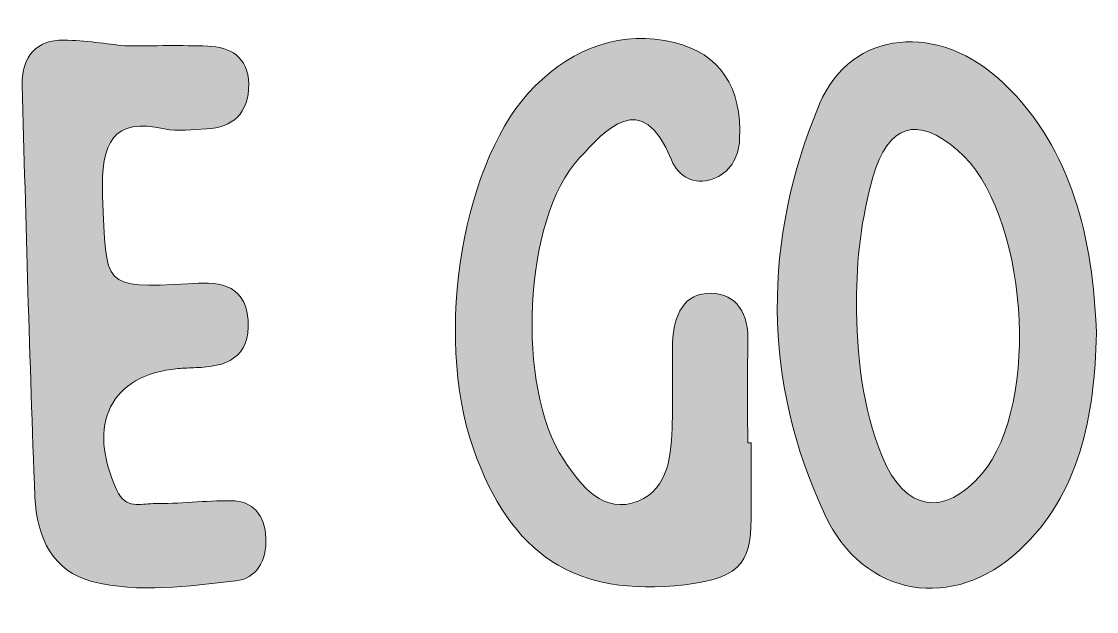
# Model space of a CAD drawing. Extents: x 556 to 1444, y -1436 to -564.
# Drawn here: x 1099.5 to 1222.5, y -890.7 to -823.2 of the extents above; entities that cross this region are included whole.
import ezdxf

# ---------------------------------------------------------------- set-up
doc = ezdxf.new("R2010")
doc.units = 0
doc.header["$MEASUREMENT"] = 0
doc.layers.add('katman 1', color=7, linetype='Continuous')

# ---------------------------------------------------------------- blocks, each defined once
blk = doc.blocks.new('block 3')
at = {"layer": 'katman 1', "true_color": 0x030303}
h = blk.add_hatch(color=18, dxfattribs=at)
h.dxf.hatch_style = 2
edge = h.paths.add_edge_path()
edge.add_spline(control_points=[(1211.95, -830.26), (1204.58, -823.16), (1194.44, -824.02), (1190.85, -832.6), (1184.32, -848.18), (1184.29, -864.21), (1191.44, -879.55), (1195.92, -889.15), (1206.24, -890.66), (1213.72, -883.66), (1220.63, -877.21), (1222.29, -868.4), (1222.54, -858.82), (1222.09, -848.04), (1219.84, -837.84), (1211.95, -830.26)], knot_values=[0, 0, 0, 0, 1, 1, 1, 2, 2, 2, 3, 3, 3, 4, 4, 4, 5, 5, 5, 5], degree=3, periodic=1)
edge = h.paths.add_edge_path()
edge.add_spline(control_points=[(1209.4, -874.93), (1205.15, -879.9), (1200.6, -879.24), (1198.04, -872.99), (1195.76, -867.39), (1195.08, -861.34), (1195.09, -855.21), (1195.05, -850.36), (1195.65, -845.61), (1196.96, -840.99), (1198.69, -834.92), (1202.01, -833.91), (1206.64, -837.87), (1214.64, -844.69), (1216.28, -866.89), (1209.4, -874.93)], knot_values=[0, 0, 0, 0, 1, 1, 1, 2, 2, 2, 3, 3, 3, 4, 4, 4, 5, 5, 5, 5], degree=3, periodic=1)
at = {"layer": 'katman 1', "true_color": 0x020202}
h = blk.add_hatch(color=18, dxfattribs=at)
h.dxf.hatch_style = 2
edge = h.paths.add_edge_path()
edge.add_spline(control_points=[(1111.36, -825.95), (1114.87, -825.95), (1117.86, -825.87), (1120.85, -825.98), (1123.38, -826.07), (1125.48, -827.15), (1125.54, -830.32), (1125.59, -833.71), (1123.66, -835.3), (1120.72, -835.46), (1119.12, -835.53), (1117.46, -835.78), (1115.91, -835.44), (1110.03, -834.16), (1108.59, -836.88), (1108.83, -843.11), (1109.22, -853.65), (1108.84, -853.69), (1118.61, -853.16), (1121.73, -852.99), (1125.11, -852.85), (1125.47, -857.33), (1125.81, -861.67), (1122.81, -862.7), (1119.49, -862.76), (1118.8, -862.78), (1118.11, -862.82), (1117.43, -862.88), (1109.73, -863.57), (1106.95, -869.23), (1110.46, -876.79), (1111.5, -879.03), (1113.16, -878.32), (1114.61, -878.32), (1117.6, -878.34), (1120.57, -877.97), (1123.56, -877.99), (1125.99, -877.99), (1127.4, -879.59), (1127.51, -882.27), (1127.62, -884.9), (1126.39, -886.91), (1124.07, -887.16), (1118.59, -887.73), (1113.03, -888.61), (1107.6, -887.22), (1103.2, -886.09), (1101.26, -882.21), (1101.08, -877.57), (1100.47, -861.86), (1100.05, -846.14), (1099.63, -830.43), (1099.55, -827.06), (1101.35, -825.24), (1104.36, -825.3), (1106.85, -825.32), (1109.35, -825.73), (1111.36, -825.95)], knot_values=[0, 0, 0, 0, 1, 1, 1, 2, 2, 2, 3, 3, 3, 4, 4, 4, 5, 5, 5, 6, 6, 6, 7, 7, 7, 8, 8, 8, 9, 9, 9, 10, 10, 10, 11, 11, 11, 12, 12, 12, 13, 13, 13, 14, 14, 14, 15, 15, 15, 16, 16, 16, 17, 17, 17, 18, 18, 18, 19, 19, 19, 19], degree=3, periodic=1)
at = {"layer": 'katman 1', "true_color": 0x030303}
h = blk.add_hatch(color=18, dxfattribs=at)
h.dxf.hatch_style = 2
edge = h.paths.add_edge_path()
edge.add_spline(control_points=[(1183.03, -871.37), (1183.03, -873.9), (1183.02, -876.46), (1183.03, -879), (1183.07, -884.71), (1182.31, -886.81), (1175.44, -887.6), (1162.78, -889.06), (1155.51, -884.1), (1151.25, -872.04), (1146.59, -858.88), (1150.17, -838.51), (1158.28, -830.56), (1162.81, -826.1), (1168.22, -824.13), (1174.24, -825.58), (1179.41, -826.83), (1182.02, -830.67), (1181.71, -836.63), (1181.58, -838.82), (1180.56, -840.5), (1178.58, -841.19), (1176.5, -841.91), (1174.71, -840.94), (1173.92, -839), (1170.5, -830.61), (1166.26, -835.7), (1163.39, -838.77), (1156.89, -845.73), (1156.15, -865.11), (1161.54, -873.25), (1163.61, -876.38), (1166.15, -879.59), (1170.09, -878.03), (1173.61, -876.63), (1173.92, -872.68), (1174, -869.04), (1174.07, -865.99), (1173.96, -862.94), (1174.04, -859.89), (1174.13, -856.74), (1175.37, -854.18), (1178.44, -854.26), (1181.41, -854.32), (1182.76, -856.58), (1182.66, -859.95), (1182.55, -863.75), (1182.63, -867.58), (1182.63, -871.38), (1182.74, -871.37), (1182.89, -871.37), (1183.03, -871.37)], knot_values=[0, 0, 0, 0, 1, 1, 1, 2, 2, 2, 3, 3, 3, 4, 4, 4, 5, 5, 5, 6, 6, 6, 7, 7, 7, 8, 8, 8, 9, 9, 9, 10, 10, 10, 11, 11, 11, 12, 12, 12, 13, 13, 13, 14, 14, 14, 15, 15, 15, 16, 16, 16, 17, 17, 17, 17], degree=3, periodic=1)
at = {"layer": 'katman 1', "lineweight": 0}
for points, knots in [([(1211.95, -830.26), (1204.58, -823.16), (1194.44, -824.02), (1190.85, -832.6), (1184.32, -848.18), (1184.29, -864.21), (1191.44, -879.55), (1195.92, -889.15), (1206.24, -890.66), (1213.72, -883.66), (1220.63, -877.21), (1222.29, -868.4), (1222.54, -858.82), (1222.09, -848.04), (1219.84, -837.84), (1211.95, -830.26)], [0, 0, 0, 0, 1, 1, 1, 2, 2, 2, 3, 3, 3, 4, 4, 4, 5, 5, 5, 5]), ([(1111.36, -825.95), (1114.87, -825.95), (1117.86, -825.87), (1120.85, -825.98), (1123.38, -826.07), (1125.48, -827.15), (1125.54, -830.32), (1125.59, -833.71), (1123.66, -835.3), (1120.72, -835.46), (1119.12, -835.53), (1117.46, -835.78), (1115.91, -835.44), (1110.03, -834.16), (1108.59, -836.88), (1108.83, -843.11), (1109.22, -853.65), (1108.84, -853.69), (1118.61, -853.16), (1121.73, -852.99), (1125.11, -852.85), (1125.47, -857.33), (1125.81, -861.67), (1122.81, -862.7), (1119.49, -862.76), (1118.8, -862.78), (1118.11, -862.82), (1117.43, -862.88), (1109.73, -863.57), (1106.95, -869.23), (1110.46, -876.79), (1111.5, -879.03), (1113.16, -878.32), (1114.61, -878.32), (1117.6, -878.34), (1120.57, -877.97), (1123.56, -877.99), (1125.99, -877.99), (1127.4, -879.59), (1127.51, -882.27), (1127.62, -884.9), (1126.39, -886.91), (1124.07, -887.16), (1118.59, -887.73), (1113.03, -888.61), (1107.6, -887.22), (1103.2, -886.09), (1101.26, -882.21), (1101.08, -877.57), (1100.47, -861.86), (1100.05, -846.14), (1099.63, -830.43), (1099.55, -827.06), (1101.35, -825.24), (1104.36, -825.3), (1106.85, -825.32), (1109.35, -825.73), (1111.36, -825.95)], [0, 0, 0, 0, 1, 1, 1, 2, 2, 2, 3, 3, 3, 4, 4, 4, 5, 5, 5, 6, 6, 6, 7, 7, 7, 8, 8, 8, 9, 9, 9, 10, 10, 10, 11, 11, 11, 12, 12, 12, 13, 13, 13, 14, 14, 14, 15, 15, 15, 16, 16, 16, 17, 17, 17, 18, 18, 18, 19, 19, 19, 19]), ([(1183.03, -871.37), (1183.03, -873.9), (1183.02, -876.46), (1183.03, -879), (1183.07, -884.71), (1182.31, -886.81), (1175.44, -887.6), (1162.78, -889.06), (1155.51, -884.1), (1151.25, -872.04), (1146.59, -858.88), (1150.17, -838.51), (1158.28, -830.56), (1162.81, -826.1), (1168.22, -824.13), (1174.24, -825.58), (1179.41, -826.83), (1182.02, -830.67), (1181.71, -836.63), (1181.58, -838.82), (1180.56, -840.5), (1178.58, -841.19), (1176.5, -841.91), (1174.71, -840.94), (1173.92, -839), (1170.5, -830.61), (1166.26, -835.7), (1163.39, -838.77), (1156.89, -845.73), (1156.15, -865.11), (1161.54, -873.25), (1163.61, -876.38), (1166.15, -879.59), (1170.09, -878.03), (1173.61, -876.63), (1173.92, -872.68), (1174, -869.04), (1174.07, -865.99), (1173.96, -862.94), (1174.04, -859.89), (1174.13, -856.74), (1175.37, -854.18), (1178.44, -854.26), (1181.41, -854.32), (1182.76, -856.58), (1182.66, -859.95), (1182.55, -863.75), (1182.63, -867.58), (1182.63, -871.38), (1182.74, -871.37), (1182.89, -871.37), (1183.03, -871.37)], [0, 0, 0, 0, 1, 1, 1, 2, 2, 2, 3, 3, 3, 4, 4, 4, 5, 5, 5, 6, 6, 6, 7, 7, 7, 8, 8, 8, 9, 9, 9, 10, 10, 10, 11, 11, 11, 12, 12, 12, 13, 13, 13, 14, 14, 14, 15, 15, 15, 16, 16, 16, 17, 17, 17, 17]), ([(1209.4, -874.93), (1205.15, -879.9), (1200.6, -879.24), (1198.04, -872.99), (1195.76, -867.39), (1195.08, -861.34), (1195.09, -855.21), (1195.05, -850.36), (1195.65, -845.61), (1196.96, -840.99), (1198.69, -834.92), (1202.01, -833.91), (1206.64, -837.87), (1214.64, -844.69), (1216.28, -866.89), (1209.4, -874.93)], [0, 0, 0, 0, 1, 1, 1, 2, 2, 2, 3, 3, 3, 4, 4, 4, 5, 5, 5, 5])]:
    blk.add_open_spline(points, degree=3, knots=knots, dxfattribs=at)
blk = doc.blocks.new('block 2')
at = {"layer": 'katman 1'}
blk.add_blockref('block 3', (0, 0), dxfattribs=at)

msp = doc.modelspace()

# ---------------------------------------------------------------- block references
at = {"layer": 'katman 1'}
msp.add_blockref('block 2', (0, 0), dxfattribs=at)

doc.saveas('drawing.dxf')
